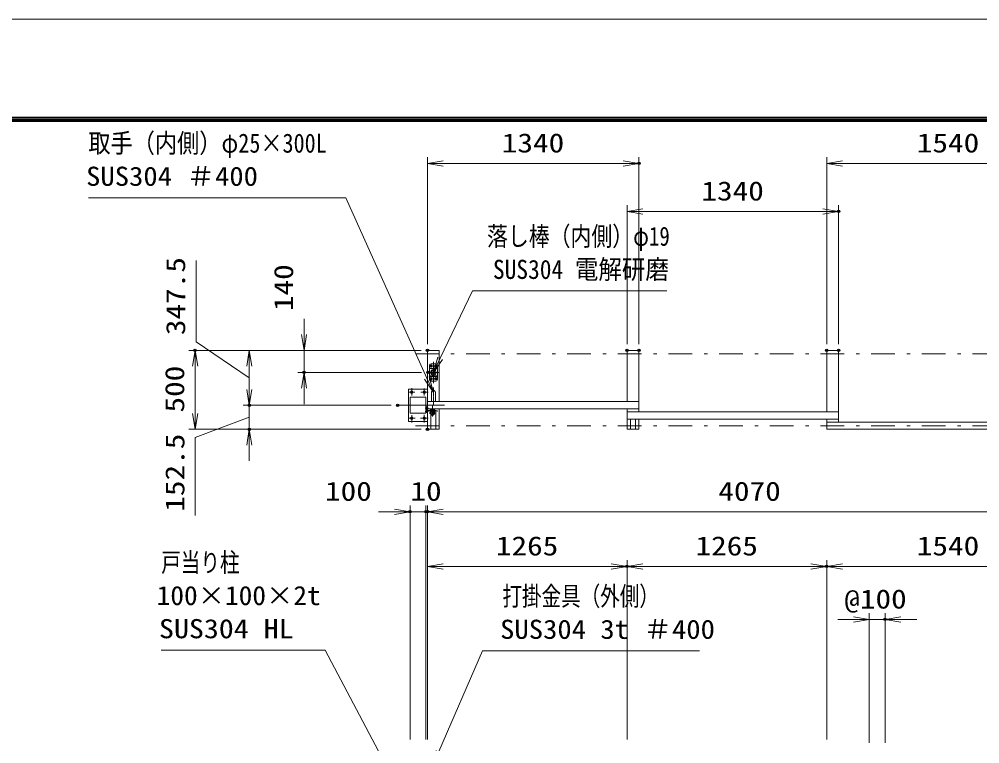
# Model space of a CAD drawing. Units: millimetres at full size. Extents: x -11880 to 11880, y -8400 to 8400.
# Drawn here: x -3910 to 2178, y 3810 to 8400 of the extents above; entities that cross this region are included whole.
import ezdxf
from ezdxf.enums import TextEntityAlignment as Align

# ---------------------------------------------------------------- set-up
doc = ezdxf.new("R2010")
doc.units = ezdxf.units.MM
doc.header["$LTSCALE"] = 30
doc.header["$PDMODE"] = 32
doc.header["$PDSIZE"] = 15
for name, pattern in [('USER1', [10.7, 5, -2.5, 0.7, -2.5]), ('USER2', [2.7, 2, -0.7]), ('USER3', [9, 6, -0.75, 1.5, -0.75]), ('USER4', [160, 100, -20, 20, -20])]:
    doc.linetypes.add(name, pattern=pattern)
for name, color, linetype, lineweight in [('0-0_D-TTL', 7, 'Continuous', 18), ('0-2_外形線', 7, 'Continuous', 18), ('0-3_寸法線', 3, 'Continuous', 18), ('0-4_0', 7, 'Continuous', 18), ('0-8_軸線', 6, 'USER1', 18), ('0-9_01', 4, 'Continuous', 18), ('0-A_隠れ線', 4, 'USER2', 18)]:
    doc.layers.add(name, color=color, linetype=linetype, lineweight=lineweight)
doc.layers.add('0-5_DEFPOINTS', color=7, linetype='Continuous')
doc.styles.add('ＭＳ ゴシック', font='')
doc.styles.get('ＭＳ ゴシック').set_extended_font_data('MS Gothic')

# ---------------------------------------------------------------- blocks, each defined once
blk = doc.blocks.new('A$C4093506B')
at = {"layer": '0-2_外形線'}
for p, q in [((-373.3, 0), (376.7, 0)), ((-373.3, -1755), (-373.3, 0)), ((376.7, -1755), (376.7, 0))]:
    blk.add_line(p, q, dxfattribs=at)
blk.add_arc((1.7, -1755), 375, 180, 0, dxfattribs=at)
at = {"layer": '0-8_軸線', "linetype": 'USER3'}
blk.add_line((1.7, 532.5), (1.7, -2662.5), dxfattribs=at)
blk = doc.blocks.new('PROFSP00FOS256')
at = {"layer": '0-2_外形線'}
blk.add_lwpolyline([(0, -225.2), (195, -112.6), (195, 112.6), (0, 225.2), (-195, 112.6), (-195, -112.6)], close=True, dxfattribs=at)
for start, end in [(0, 180), (180, 0)]:
    blk.add_arc((0, 0), 195, start, end, dxfattribs=at)
at = {"layer": '0-8_軸線'}
for p, q in [((-243.2, 0), (243.2, 0)), ((0, 243.2), (0, -243.2))]:
    blk.add_line(p, q, dxfattribs=at)
blk = doc.blocks.new('_OPEN')
at = {"layer": '0-4_0'}
blk.add_line((0, 0), (-30, 0), dxfattribs=at)
blk.add_lwpolyline([(-30, 5), (0, 0), (-30, -5)], dxfattribs=at)
blk = doc.blocks.new('S167')
at = {"layer": '0-3_寸法線'}
for points in [[(9699663.6, -26419854.9), (9748602, -26419854.9), (9764026, -26454096.8), (9765258.1, -26456832.1)], [(9763570.1, -26454302.2), (9765258.1, -26456832.1), (9764481.9, -26453891.5)]]:
    blk.add_lwpolyline(points, dxfattribs=at)
at = {"layer": '0-3_寸法線', "color": 254, "style": 'ＭＳ ゴシック'}
for s, width, p in [('取手（内側）φ25×300L', 0.85, (9699663.6, -26412364.4)), ('SUS304 ＃400', 1.1, (9699231.6, -26418664.4))]:
    blk.add_text(s, height=3637, dxfattribs=dict(at, width=width)).set_placement(p, align=Align.BOTTOM_LEFT)
blk = doc.blocks.new('S168')
at = {"layer": '0-3_寸法線'}
for points in [[(9809665.9, -26437549.7), (9772679.5, -26437549.7), (9766554.5, -26450331.7), (9765258.1, -26453037.1)], [(9766103.6, -26450115.6), (9765258.1, -26453037.1), (9767005.4, -26450547.8)]]:
    blk.add_lwpolyline(points, dxfattribs=at)
at = {"layer": '0-3_寸法線', "color": 254, "style": 'ＭＳ ゴシック'}
for s, width, p in [('落し棒（内側）φ19', 0.8, (9775451.5, -26430059.1)), ('SUS304 電解研磨', 0.9, (9776574.7, -26436359.1))]:
    blk.add_text(s, height=3637, dxfattribs=dict(at, width=width)).set_placement(p, align=Align.BOTTOM_LEFT)
blk = doc.blocks.new('_DOTSMALL')
at = {"layer": '0-4_0'}
blk.add_line((-1.875, 0), (1.875, 0), dxfattribs=at)
blk = doc.blocks.new('S169')
at = {"layer": '0-3_寸法線'}
for points in [[(9713515.3, -26505834.4), (9744712.9, -26505834.4), (9759567.3, -26533990), (9760967.1, -26536643.3)], [(9759125, -26534223.3), (9760967.1, -26536643.3), (9760009.5, -26533756.7)]]:
    blk.add_lwpolyline(points, dxfattribs=at)
at = {"layer": '0-3_寸法線', "color": 254, "style": 'ＭＳ ゴシック'}
for s, width, p in [('戸当り柱', 0.75, (9713515.3, -26492043.8)), ('100×100×2t', 1.05, (9712651.3, -26498343.8)), ('SUS304 HL', 1.15, (9713083.3, -26504643.8))]:
    blk.add_text(s, height=3637, dxfattribs=dict(at, width=width)).set_placement(p, align=Align.BOTTOM_LEFT)
blk = doc.blocks.new('S170')
at = {"layer": '0-3_寸法線'}
for points in [[(9815870.3, -26505949.9), (9774592.7, -26505949.9), (9766260.2, -26525098.2), (9765063.1, -26527849)], [(9765801.7, -26524898.7), (9765063.1, -26527849), (9766718.6, -26525297.7)]]:
    blk.add_lwpolyline(points, dxfattribs=at)
at = {"layer": '0-3_寸法線', "color": 254, "style": 'ＭＳ ゴシック'}
for s, width, p in [('打掛金具（外側）', 0.75, (9778372.7, -26498459.3)), ('SUS304 3t ＃400', 1.1, (9777940.7, -26504759.3))]:
    blk.add_text(s, height=3637, dxfattribs=dict(at, width=width)).set_placement(p, align=Align.BOTTOM_LEFT)

msp = doc.modelspace()

# ---------------------------------------------------------------- linework, layer by layer
at = {"layer": '0-0_D-TTL'}
for points in [[(-11880.5, -8400.31), (11879.5, -8400.31), (11879.5, 8399.69), (-11880.5, 8399.69)], [(-11116.79, 7779.12), (11115.78, 7779.12), (11115.78, -7778.02), (-11116.79, -7778.02)], [(-11109.72, 7772.05), (11108.71, 7772.05), (11108.71, -7770.95), (-11109.72, -7770.95)], [(-11102.65, 7764.98), (11101.64, 7764.98), (11101.64, -7763.88), (-11102.65, -7763.88)], [(-11095.58, 7757.91), (11094.57, 7757.91), (11094.57, -7756.81), (-11095.58, -7756.81)], [(-11088.5, 7750.84), (11087.5, 7750.84), (11087.5, -7749.74), (-11088.5, -7749.74)]]:
    msp.add_lwpolyline(points, close=True, dxfattribs=at)
at = {"layer": '0-2_外形線'}
for p, q in [((-1322.32, 6302.1), (-1322.32, 5921.6)), ((-1322.32, 6302.1), (-1247.32, 6302.1)), ((-1247.32, 6302.1), (-1247.32, 5977.1)), ((-57.32, 6302.1), (17.68, 6302.1)), ((-57.32, 6302.1), (-57.32, 5977.1)), ((17.68, 5912.1), (17.68, 6302.1)), ((1282.68, 5847.1), (1282.68, 6302.1)), ((-1269.82, 6217.1), (-1299.82, 6217.1)), ((-1309.82, 6207.1), (-1309.82, 6117.1)), ((-1259.82, 6187.1), (-1309.82, 6187.1)), ((-1259.82, 6117.1), (-1259.82, 6207.1)), ((-1259.82, 6137.1), (-1309.82, 6137.1)), ((-1299.82, 6107.1), (-1269.82, 6107.1)), ((17.68, 5977.1), (-1322.32, 5977.1)), ((-1329.32, 5945.6), (-1332.32, 5945.6)), ((-1329.32, 5920.79), (-1329.32, 5945.6)), ((-1267.93, 5921.6), (-1326.32, 5921.6)), ((-1268.32, 5918.6), (-1326.32, 5918.6)), ((-1322.32, 5932.1), (17.68, 5932.1)), ((-1322.32, 5911.12), (-1322.32, 5802.1)), ((-1305.32, 5905.1), (-1305.32, 5914.1)), ((-1303.82, 5923.1), (-1303.82, 5928.1)), ((-1278.82, 5923.1), (-1303.82, 5923.1)), ((-1297.32, 5921.6), (-1297.32, 5923.1)), ((-1285.32, 5916.1), (-1297.32, 5916.1)), ((-1285.32, 5911.8), (-1297.32, 5911.8)), ((-1285.32, 5921.6), (-1285.32, 5923.1)), ((-1285.32, 5916.1), (-1285.32, 5918.6)), ((-1279.32, 5916.1), (-1285.32, 5916.1)), ((-1278.82, 5928.1), (-1278.82, 5923.1)), ((-1277.32, 5905.1), (-1277.32, 5914.1)), ((-1276.32, 5928.1), (-1276.32, 5932.1)), ((-1268.82, 5802.1), (-1268.82, 5918.6)), ((-1268.32, 5918.6), (-1260.6, 5916.53)), ((-1259.82, 5919.42), (-1267.93, 5921.6)), ((-1260.6, 5916.53), (-1259.82, 5919.42)), ((-1247.32, 5824.6), (-1247.32, 5932.1)), ((-57.32, 5802.1), (-57.32, 5932.1)), ((-57.32, 5912.1), (1282.68, 5912.1)), ((-1300.82, 5802.1), (-1300.82, 5894.81)), ((-57.32, 5867.1), (1282.68, 5867.1)), ((-35.82, 5867.1), (-35.82, 5802.1)), ((-3.82, 5867.1), (-3.82, 5802.1)), ((17.68, 5802.1), (17.68, 5867.1)), ((1207.68, 5802.1), (1207.68, 5867.1)), ((2747.68, 5847.1), (1207.68, 5847.1)), ((-1322.32, 5802.1), (-1247.32, 5802.1)), ((-1247.32, 5824.6), (-1247.32, 5802.1)), ((-57.32, 5802.1), (17.68, 5802.1)), ((1207.68, 5802.1), (2747.68, 5802.1))]:
    msp.add_line(p, q, dxfattribs=at)
for points in [[(1207.68, 5912.1), (1207.68, 6302.1), (1282.68, 6302.1)], [(-1276.32, 5928.1), (-1306.32, 5928.1), (-1306.32, 5932.1)], [(-1303.32, 5916.1), (-1297.32, 5916.1), (-1297.32, 5918.6)]]:
    msp.add_lwpolyline(points, dxfattribs=at)
for centre, radius in [((-1284.82, 6162.1), 17.5), ((-1326.32, 5915.6), 3)]:
    msp.add_circle(centre, radius, dxfattribs=at)
for centre, radius, start, end in [((-1299.82, 6207.1), 10, 90, 180), ((-1269.82, 6207.1), 10, 0, 90), ((-1299.82, 6117.1), 10, 180, 270), ((-1269.82, 6117.1), 10, 270, 0), ((-1326.32, 5915.6), 6, 89.99999, 30), ((-1303.32, 5914.1), 2, 90, 180), ((-1291.32, 5905.1), 14, 180, 0), ((-1291.32, 5905.1), 9, 131.8103, 48.1897), ((-1279.32, 5914.1), 2, 0, 90)]:
    msp.add_arc(centre, radius, start, end, dxfattribs=at)
at = {"layer": '0-3_寸法線'}
for p, q in [((-1322.32, 6342.1), (-1322.32, 7526.46)), ((17.68, 6342.1), (17.68, 7526.46)), ((1207.68, 6342.1), (1207.68, 7526.46)), ((-1322.32, 7486.46), (17.68, 7486.46)), ((1207.68, 7486.46), (2747.68, 7486.46)), ((-57.32, 6342.1), (-57.32, 7222.1)), ((1282.68, 6342.1), (1282.68, 7222.1)), ((-57.32, 7182.1), (1282.68, 7182.1)), ((-2104.81, 6402.1), (-2104.81, 6502.1)), ((-1362.32, 6302.1), (-2834.9, 6302.1)), ((-2794.9, 5802.1), (-2794.9, 6302.1)), ((-1362.32, 6302.1), (-2491.42, 6302.1)), ((-2451.42, 6302.1), (-2451.42, 5954.6)), ((-1362.32, 6302.1), (-2144.81, 6302.1)), ((-2104.81, 6302.1), (-2104.81, 6162.1)), ((-2451.42, 6054.6), (-2451.42, 6154.6)), ((-1359.69, 6162.1), (-2144.81, 6162.1)), ((-2104.81, 6062.1), (-2104.81, 5962.1)), ((-1551.44, 5954.6), (-2491.42, 5954.6)), ((-1551.44, 5954.6), (-2491.42, 5954.6)), ((-2451.42, 5954.6), (-2451.42, 5802.1)), ((-1362.32, 5802.1), (-2834.9, 5802.1)), ((-1362.32, 5802.1), (-2491.42, 5802.1)), ((-2451.42, 5702.1), (-2451.42, 5602.1)), ((-1432.32, 3837.37), (-1432.32, 5319.99)), ((-1332.32, 3837.37), (-1332.32, 5319.99)), ((-1332.32, 3837.37), (-1332.32, 5319.99)), ((-1322.32, 3837.37), (-1322.32, 5319.99)), ((-1322.32, 3837.37), (-1322.32, 5319.99)), ((-1532.32, 5279.99), (-1632.32, 5279.99)), ((-1332.32, 5279.99), (-1432.32, 5279.99)), ((-1322.32, 5279.99), (-1332.32, 5279.99)), ((2747.68, 5279.99), (-1322.32, 5279.99)), ((-1222.32, 5279.99), (-1122.32, 5279.99)), ((-1322.32, 3837.37), (-1322.32, 4973.69)), ((-1322.32, 4933.69), (-57.32, 4933.69)), ((-57.32, 3837.37), (-57.32, 4973.69)), ((-57.32, 3837.37), (-57.32, 4973.69)), ((1207.68, 4933.69), (-57.32, 4933.69)), ((1207.68, 3837.37), (1207.68, 4973.69)), ((1207.68, 3837.37), (1207.68, 4973.69)), ((2747.68, 4933.69), (1207.68, 4933.69)), ((1477.68, 3814.87), (1477.68, 4637.37)), ((1577.68, 3814.87), (1577.68, 4637.37)), ((1377.68, 4597.37), (1277.68, 4597.37)), ((1477.68, 4597.37), (1577.68, 4597.37)), ((1677.68, 4597.37), (1777.68, 4597.37))]:
    msp.add_line(p, q, dxfattribs=at)
for points in [[(-2451.42, 6128.35), (-2788.82, 6356.65), (-2788.82, 6871.85)], [(-2451.42, 5878.35), (-2793.54, 5750.92), (-2793.54, 5254.92)]]:
    msp.add_lwpolyline(points, dxfattribs=at)
at = {"layer": '0-5_DEFPOINTS'}
for p in [(17.68, 7486.46), (1282.68, 7182.1), (-2794.9, 6302.1), (-1322.32, 6302.1), (-1322.32, 6302.1), (-57.32, 6302.1), (17.68, 6302.1), (1207.68, 6302.1), (1282.68, 6302.1), (-2104.81, 6162.1), (-1319.69, 6162.1), (-2451.42, 5954.6), (-1511.44, 5954.6), (-2451.42, 5802.1), (-1322.32, 5802.1), (-1432.32, 5279.99), (-1332.32, 5279.99), (-1322.32, 5279.99), (-57.32, 4933.69), (1207.68, 4933.69), (1577.68, 4597.37)]:
    msp.add_point(p, dxfattribs=at)
at = {"layer": '0-8_軸線'}
for p, q in [((-1399.14, 6280.6), (4674.69, 6280.6)), ((-1399.14, 5823.6), (4669.39, 5823.6))]:
    msp.add_line(p, q, dxfattribs=at)
at = {"layer": '0-8_軸線', "linetype": 'Continuous'}
for p, q in [((-1284.82, 6229.08), (-1284.82, 6093.48)), ((-1319.69, 6162.1), (-1250.27, 6162.1)), ((-1307.94, 6202.1), (-1290.85, 6202.1)), ((-1279.1, 6202.1), (-1262.02, 6202.1)), ((-1299.82, 6131.13), (-1299.82, 6111.9)), ((-1279.1, 6122.1), (-1262.02, 6122.1)), ((-1511.44, 5954.6), (-1214.9, 5954.6)), ((-1336.62, 5915.6), (-1318.03, 5915.6)), ((-1316.32, 5935.6), (-1336.32, 5935.6)), ((-1326.32, 5906.65), (-1326.32, 5923.24)), ((-1271.32, 5905.1), (-1311.32, 5905.1)), ((-1291.32, 5920.1), (-1291.32, 5952.16)), ((-1291.32, 5904.1), (-1291.32, 5919.1)), ((-1291.32, 5904.1), (-1291.32, 5883.71))]:
    msp.add_line(p, q, dxfattribs=at)
at = {"layer": '0-9_01', "linetype": 'USER4'}
for p, q in [((-1401.93, 6037.1), (-1444.83, 6037.1)), ((-1422.32, 6063.03), (-1422.32, 6015.36)), ((-1317.32, 6037.1), (-1363.79, 6037.1)), ((-1342.32, 6060.65), (-1342.32, 6015.36)), ((-1399.54, 5872.1), (-1442.45, 5872.1)), ((-1422.32, 5891.4), (-1422.32, 5846.11)), ((-1317.32, 5872.1), (-1366.17, 5872.1)), ((-1342.32, 5893.79), (-1342.32, 5846.11))]:
    msp.add_line(p, q, dxfattribs=at)
at = {"layer": '0-9_01', "color": 7}
for p, q in [((-1432.32, 5904.6), (-1432.32, 6004.6)), ((-1432.32, 6004.6), (-1332.32, 6004.6)), ((-1332.32, 5904.6), (-1332.32, 6004.6)), ((-1432.32, 5904.6), (-1332.32, 5904.6))]:
    msp.add_line(p, q, dxfattribs=at)
msp.add_lwpolyline([(-1322.32, 6057.1), (-1442.32, 6057.1), (-1442.32, 5852.1), (-1322.32, 5852.1)], dxfattribs=at)
for centre in [(-1422.32, 6037.1), (-1342.32, 6037.1), (-1422.32, 5872.1), (-1342.32, 5872.1)]:
    msp.add_circle(centre, 8, dxfattribs=at)
at = {"layer": '0-A_隠れ線'}
msp.add_line((-1259.82, 6141.1), (-1309.82, 6141.1), dxfattribs=at)
msp.add_circle((-1284.82, 6162.1), 10.5, dxfattribs=at)

# ---------------------------------------------------------------- block references
at = {"layer": '0-2_外形線', "xscale": 0.03333333, "yscale": 0.03333333, "rotation": 180}
msp.add_blockref('A$C4093506B', (-1284.77, 5977.1), dxfattribs=at)
at = {"layer": '0-3_寸法線'}
for name, p, xscale, yscale in [('S167', (-326793.43, 887930), 0.03333333, 0.03333333), ('_OPEN', (17.68, 7486.46), 3.333333, 3.333333), ('_OPEN', (1282.68, 7182.1), 3.333333, 3.333333), ('S168', (-326793.43, 887930), 0.03333333, 0.03333333), ('_OPEN', (-1432.32, 5279.99), 3.333333, 3.333333), ('_DOTSMALL', (-1332.32, 5279.99), 3.333333, 3.333333), ('S169', (-326793.43, 887930), 0.03333333, 0.03333333), ('_OPEN', (-57.32, 4933.69), 3.333333, 3.333333), ('_OPEN', (1207.68, 4933.69), 3.333333, 3.333333), ('S170', (-326793.43, 887930), 0.03333333, 0.03333333), ('_OPEN', (1477.68, 4597.37), 3.333333, 3.333333)]:
    msp.add_blockref(name, p, dxfattribs=dict(at, xscale=xscale, yscale=yscale))
at = {"layer": '0-3_寸法線', "xscale": 3.333333, "yscale": 3.333333}
for name, p, rotation in [('_OPEN', (-1322.32, 7486.46), 180), ('_OPEN', (1207.68, 7486.46), 180), ('_OPEN', (-57.32, 7182.1), 180), ('_OPEN', (-2104.81, 6302.1), 270), ('_OPEN', (-2794.9, 6302.1), 90), ('_OPEN', (-2451.42, 6302.1), 90), ('_OPEN', (-2104.81, 6162.1), 90), ('_OPEN', (-2451.42, 5954.6), 270), ('_OPEN', (-2451.42, 5954.6), 270), ('_OPEN', (-2794.9, 5802.1), 270), ('_OPEN', (-2451.42, 5802.1), 90), ('_OPEN', (-1322.32, 5279.99), 180), ('_OPEN', (-1322.32, 5279.99), 180), ('_DOTSMALL', (-1332.32, 5279.99), 180), ('_OPEN', (-1322.32, 4933.69), 180), ('_OPEN', (-57.32, 4933.69), 180), ('_OPEN', (1207.68, 4933.69), 180), ('_OPEN', (1577.68, 4597.37), 180)]:
    msp.add_blockref(name, p, dxfattribs=dict(at, rotation=rotation))
at = {"layer": '0-4_0', "xscale": 0.03333333, "yscale": 0.03333333}
for p in [(-1299.82, 6202.1), (-1269.82, 6202.1), (-1299.82, 6122.1), (-1269.82, 6122.1)]:
    msp.add_blockref('PROFSP00FOS256', p, dxfattribs=at)

# ---------------------------------------------------------------- texts
at = {"layer": '0-3_寸法線', "color": 254, "style": 'ＭＳ ゴシック', "width": 1.2}
for s, p in [('1340', (-851.52, 7519.15)), ('1540', (1778.48, 7519.15)), ('1340', (413.48, 7214.78)), ('100', (-1971.67, 5312.68)), ('10', (-1430.52, 5312.68)), ('4070', (520.68, 5312.68)), ('1265', (-889.02, 4966.38)), ('1265', (375.98, 4966.38)), ('1540', (1778.48, 4966.38)), ('@100', (1318.88, 4630.05))]:
    msp.add_text(s, height=121.2, dxfattribs=at).set_placement(p, align=Align.BOTTOM_LEFT)
for s, p in [('347.5', (-2821.5, 6398.25)), ('140', (-2137.49, 6550.57)), ('500', (-2827.58, 5908.1)), ('152.5', (-2826.23, 5279.72))]:
    msp.add_text(s, height=121.2, rotation=90, dxfattribs=at).set_placement(p, align=Align.BOTTOM_LEFT)

doc.saveas('drawing.dxf')
